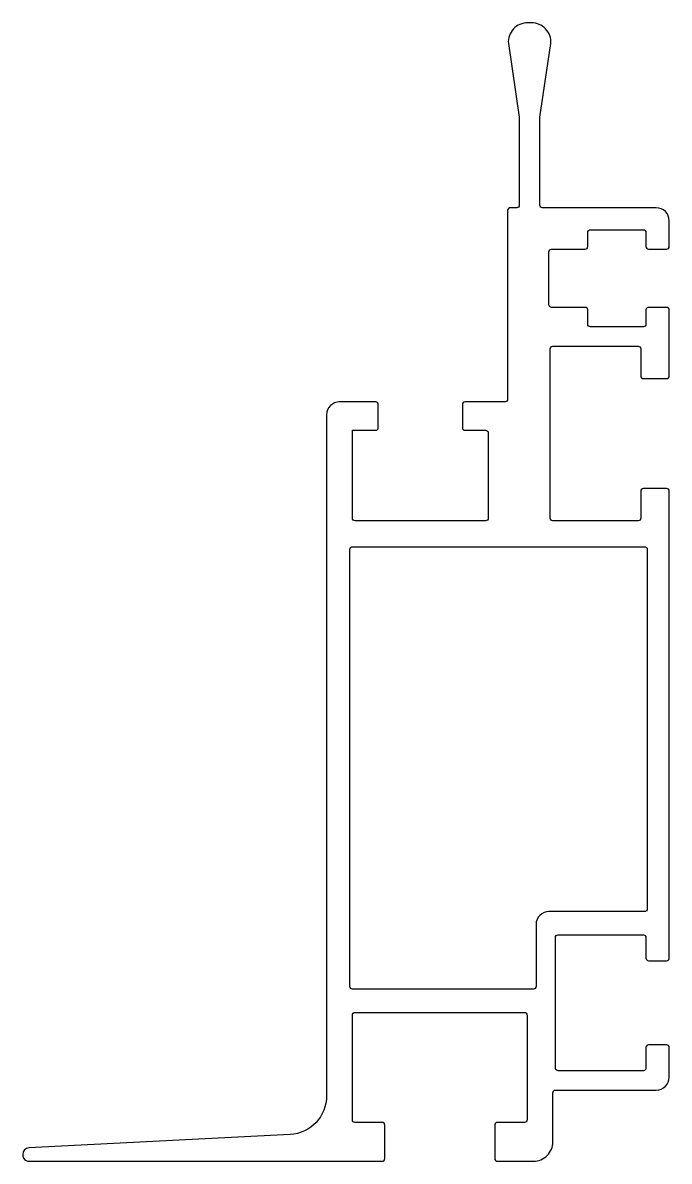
# Model space of a CAD drawing. Extents: x -155.6 to -105.6, y 112.7 to 200.7.
import ezdxf

# ---------------------------------------------------------------- set-up
doc = ezdxf.new("R2010")
doc.units = 0
doc.header["$LTSCALE"] = 15
doc.layers.get('0').update_dxf_attribs({"linetype": 'CONTINUOUS'})

msp = doc.modelspace()

# ---------------------------------------------------------------- linework, layer by layer
at = {"linetype": 'CONTINUOUS', "ltscale": 0.05}
for points in [[(-105.596, 164.546, 0.414214), (-105.796, 164.746), (-107.596, 164.746, 0.414214), (-107.796, 164.546), (-107.796, 162.446, -0.414214), (-107.996, 162.246), (-114.596, 162.246, -0.414214), (-114.796, 162.446), (-114.796, 175.546, -0.414214), (-114.596, 175.746), (-107.996, 175.746, -0.414214), (-107.796, 175.546), (-107.796, 173.446, 0.414214), (-107.596, 173.246), (-105.796, 173.246, 0.414214), (-105.596, 173.446), (-105.596, 178.546, 0.414214), (-105.796, 178.746), (-107.196, 178.746, 0.414214), (-107.396, 178.546), (-107.396, 177.446, -0.414214), (-107.596, 177.246), (-111.696, 177.246, -0.414214), (-111.896, 177.446), (-111.896, 178.546, 0.414214), (-112.096, 178.746), (-114.696, 178.746, -0.414214), (-114.896, 178.946), (-114.896, 183.046, -0.414214), (-114.696, 183.246), (-112.096, 183.246, 0.414214), (-111.896, 183.446), (-111.896, 184.546, -0.414214), (-111.696, 184.746), (-107.596, 184.746, -0.414214), (-107.396, 184.546), (-107.396, 183.446, 0.414214), (-107.196, 183.246), (-105.796, 183.246, 0.414214), (-105.596, 183.446), (-105.596, 185.446, 0.414214), (-106.596, 186.446), (-115.396, 186.446, -0.414214), (-115.596, 186.646), (-115.596, 193.446), (-114.752, 199.147, 0.433779), (-116.249, 200.746), (-116.543, 200.746, 0.433779), (-118.04, 199.147), (-117.196, 193.446), (-117.196, 186.646, -0.414214), (-117.396, 186.446), (-117.896, 186.446, 0.414214), (-118.096, 186.246), (-118.096, 171.646, -0.414214), (-118.296, 171.446), (-121.396, 171.446, 0.414214), (-121.596, 171.246), (-121.596, 169.446, 0.414214), (-121.396, 169.246), (-119.796, 169.246, -0.414214), (-119.596, 169.046), (-119.596, 162.446, -0.414214), (-119.796, 162.246), (-129.896, 162.246, -0.414214), (-130.096, 162.446), (-130.096, 169.246), (-128.296, 169.246, 0.414214), (-128.096, 169.446), (-128.096, 171.246, 0.414214), (-128.296, 171.446), (-131.096, 171.446, 0.414214), (-132.096, 170.446), (-132.096, 117.806, -0.396436), (-134.913, 114.811), (-155.122, 113.771, 0.399227), (-155.596, 113.272), (-155.596, 113.246, 0.414214), (-155.096, 112.746), (-127.796, 112.746, 0.414214), (-127.596, 112.946), (-127.596, 115.546, 0.414214), (-127.796, 115.746), (-129.896, 115.746, -0.414214), (-130.096, 115.946), (-130.096, 124.046, -0.414214), (-129.896, 124.246), (-116.796, 124.246, -0.414214), (-116.596, 124.046), (-116.596, 115.946, -0.414214), (-116.796, 115.746), (-118.896, 115.746, 0.414214), (-119.096, 115.546), (-119.096, 112.946, 0.414214), (-118.896, 112.746), (-116.096, 112.746, 0.414214), (-114.596, 114.246), (-114.596, 118.046, -0.414214), (-114.396, 118.246), (-106.596, 118.246, 0.414214), (-105.596, 119.246), (-105.596, 121.546, 0.414214), (-105.796, 121.746), (-107.196, 121.746, 0.414214), (-107.396, 121.546), (-107.396, 119.946, -0.414214), (-107.596, 119.746), (-114.196, 119.746, -0.414214), (-114.396, 119.946), (-114.396, 130.046, -0.414214), (-114.196, 130.246), (-107.596, 130.246, -0.414214), (-107.396, 130.046), (-107.396, 128.446, 0.414214), (-107.196, 128.246), (-105.796, 128.246, 0.414214), (-105.596, 128.446)], [(-107.496, 132.046), (-114.896, 132.046, 0.414214), (-115.896, 131.046), (-115.896, 126.246, -0.414214), (-116.096, 126.046), (-130.096, 126.046, -0.414214), (-130.296, 126.246), (-130.296, 160.046, -0.414214), (-130.096, 160.246), (-107.496, 160.246, -0.414214), (-107.296, 160.046), (-107.296, 132.246, -0.414214)]]:
    msp.add_lwpolyline(points, format="xyb", close=True, dxfattribs=at)

doc.saveas('drawing.dxf')
